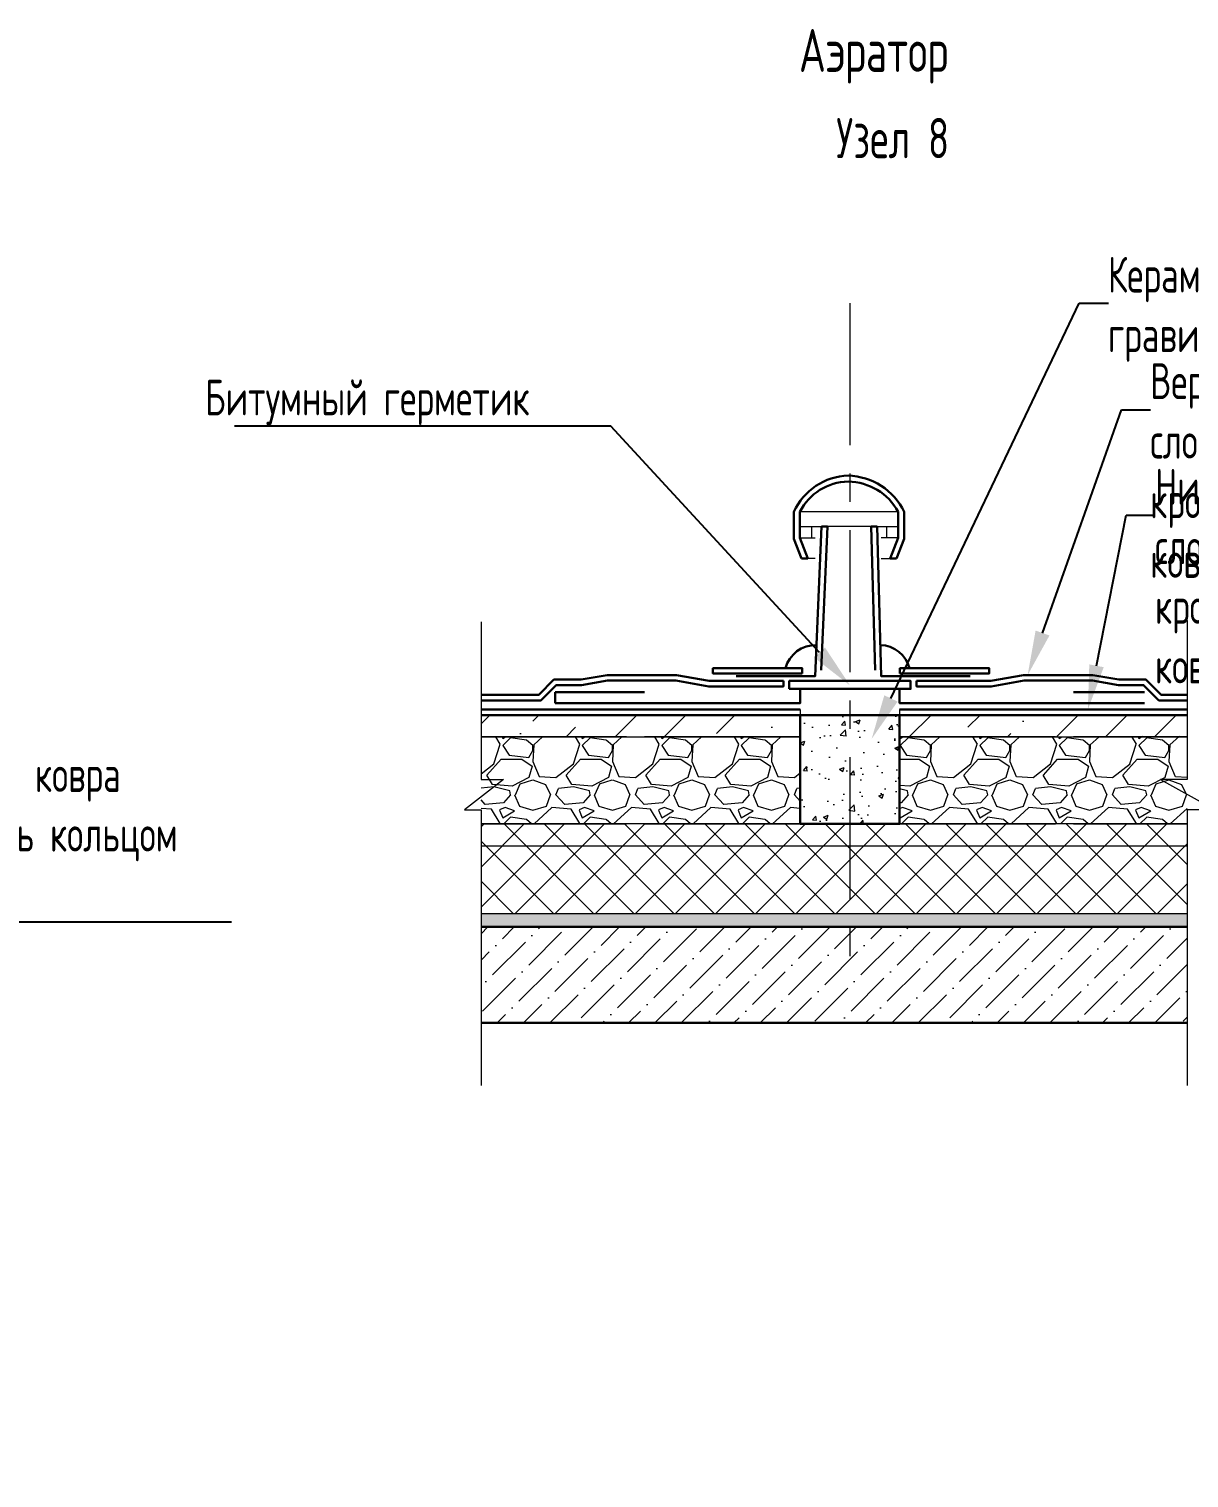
# Model space of a CAD drawing. Header units: millimetres. Extents: x -136099598 to 11807193, y 0 to 779331.
# Drawn here: x 835119 to 837713, y 375335 to 378577 of the extents above; entities that cross this region are included whole.
import ezdxf
from ezdxf import colors
from ezdxf.entities.mleader import LeaderData, LeaderLine
from ezdxf.math import Vec2, Vec3

# ---------------------------------------------------------------- set-up
doc = ezdxf.new("R2010")
doc.units = ezdxf.units.MM
doc.header["$MEASUREMENT"] = 0
doc.linetypes.add('осеваяX2', pattern=[101.6, 63.5, -12.7, 12.7, -12.7])
doc.layers.get('0').update_dxf_attribs({"color": 250, "lineweight": 9})
for name, color, linetype, lineweight in [('1. АР_Разрез', 7, 'Continuous', 30), ('_0', 250, 'Continuous', 9), ('АР_Тонкие', 250, 'Continuous', 5), ('Контуры', 7, 'Continuous', 9), ('Общие ребра', 7, 'Continuous', 9), ('Штриховка в сечении', 7, 'Continuous', 18)]:
    doc.layers.add(name, color=color, linetype=linetype, lineweight=lineweight)
doc.layers.add('25. ЗАЛИВКА ЗОН', color=7, linetype='Continuous', lineweight=0, transparency=0.2)
doc.layers.add('ТХ', color=7, linetype='Continuous')
doc.styles.add('ISOCPEUR', font='isocpeur.ttf', dxfattribs={"width": 0.7})

# ---------------------------------------------------------------- blocks, each defined once
blk = doc.blocks.new('УЗЕЛ общий')
at = {"layer": 'АР_Тонкие'}
ml = blk.add_multileader_mtext('Standard', dxfattribs=at)
ml.set_content('\\pxqlsm1;Оконный блок из ПВХ профиля армированного (толщина профиля не менее 70 мм). Профиль ламинированный с двух сторон по RAL 7016.', color=256, style='ISOCPEUR')
ml.set_leader_properties()
ml.build(insert=Vec2(0, 0))
ml.multileader.update_dxf_attribs({"text_left_attachment_type": 6, "text_right_attachment_type": 6, "dogleg_length": 100, "arrow_head_size": 13.71})
ctx = ml.context
ctx.base_point, ctx.char_height, ctx.arrow_head_size, ctx.landing_gap_size, ctx.plane_origin, ctx.plane_x_axis = Vec3(390.54, -605.91), 13.71091, 13.71, 1.37, Vec3(-529.86, -1449.75), Vec3(-1, 0)
ctx.left_attachment, ctx.right_attachment = 6, 6
notes = []
notes.append((ctx, [(1, (1, 1, 0), (396.02, -605.91), (-1, 0), 5.48, [(0, [(602.67, -629.35)], 0, [])])]))
ctx.mtext.insert, ctx.mtext.width, ctx.mtext.defined_height, ctx.mtext.flow_direction = Vec3(110.35, -588.08), 340.461, 5.99, 5
ml = blk.add_multileader_mtext('Standard', dxfattribs=at)
ml.set_content('\\pxqlsm1;Оконный блок из ПВХ профиля армированного (толщина профиля не менее 70 мм). Профиль ламинированный с двух сторон по RAL 7016.', color=256, style='ISOCPEUR')
ml.set_leader_properties()
ml.build(insert=Vec2(0, 0))
ml.multileader.update_dxf_attribs({"text_left_attachment_type": 6, "text_right_attachment_type": 6, "dogleg_length": 100, "arrow_head_size": 13.71})
ctx = ml.context
ctx.base_point, ctx.char_height, ctx.arrow_head_size, ctx.landing_gap_size, ctx.plane_origin, ctx.plane_x_axis = Vec3(465.06, -740.18), 13.71091, 13.71, 1.37, Vec3(-543.2, -1488.31), Vec3(-1, 0)
ctx.left_attachment, ctx.right_attachment = 6, 6
notes.append((ctx, [(1, (1, 1, 0), (470.55, -740.18), (-1, 0), 5.48, [(0, [(601.11, -745.91)], 0, [])])]))
ctx.mtext.insert, ctx.mtext.width, ctx.mtext.defined_height, ctx.mtext.flow_direction = Vec3(48.6, -722.36), 415.2479, 107.1, 5
for ctx, leaders in notes:
    for number, flags, end, landing, length, lines in leaders:
        leader = LeaderData()
        leader.index, (leader.has_last_leader_line, leader.has_dogleg_vector, leader.attachment_direction) = number, flags
        leader.last_leader_point, leader.dogleg_vector, leader.dogleg_length = Vec3(end), Vec3(landing), length
        for number, points, colour, breaks in lines:
            line = LeaderLine()
            line.index, line.vertices, line.color, line.breaks = number, Vec3.list(points), colors.encode_raw_color(colour), breaks
            leader.lines.append(line)
        ctx.leaders.append(leader)

msp = doc.modelspace()

# ---------------------------------------------------------------- hatches: boundary and pattern name
at = {"transparency": 33554687}
h = msp.add_hatch(dxfattribs=at)
h.set_pattern_fill('ANSI37', color=256, scale=20, angle=90)
h.set_pattern_definition([(135, (437794.47, 4078302.77), (-44.9012806, -44.9012806), []), (225, (437794.47, 4078302.77), (44.9012806, -44.9012806), [])])
h.paths.add_polyline_path([(837708.437, 376798.622), (836129.616, 376798.622), (836129.616, 376598.232), (837708.437, 376598.232)])
at = {"layer": 'Штриховка в сечении', "transparency": 33554636}
h = msp.add_hatch(dxfattribs=at)
h.set_pattern_fill('ANSI36', color=256, scale=24.424212)
h.set_pattern_definition([(45, (724781.29, 365472.126), (41.12544, 150.79328), [193.86718, -38.77344, 0, -38.77344])])
edge = h.paths.add_edge_path()
edge.add_line((836494.787, 376993.335), (836494.787, 377042.013))
edge.add_line((836494.787, 377042.013), (836157.069, 377042.013))
edge.add_line((836129.616, 377042.013), (836129.616, 376993.335))
edge.add_line((836129.616, 376993.335), (836494.787, 376993.335))
h.paths.add_polyline_path([(836494.787, 377042.013), (836494.787, 376993.335), (836843.332, 376993.335), (836843.332, 377042.013)])
edge = h.paths.add_edge_path()
edge.add_line((837454.245, 377042.013), (837454.245, 376993.335))
edge.add_line((837454.245, 376993.335), (837963.114, 376993.335))
edge.add_line((837708.437, 376993.335), (837708.437, 377042.013))
edge.add_line((837708.437, 377042.013), (837454.245, 377042.013))
h.paths.add_polyline_path([(837454.245, 376993.335), (837454.245, 377042.013), (837065.578, 377042.013), (837065.578, 376993.335)])
at = {"layer": 'Штриховка в сечении', "linetype": 'ByBlock', "lineweight": 5, "ltscale": 3, "transparency": 33554636}
h = msp.add_hatch(dxfattribs=at)
h.set_pattern_fill('AR-CONC', color=256, scale=0.580213)
h.set_pattern_definition([(50, (724848.04, 367303.815), (105.705995, -9.24807), [11.05307, -121.58373]), (355, (724848.04, 367303.82), (-20.44871, 110.85375), [8.84245, -97.26732]), (100.45144, (724856.85, 367303.04), (85.25729, 101.605675), [9.39366, -103.33036]), (46.1842, (724848.04, 367333.29), (157.2837, -24.39352), [16.5796, -182.3756]), (96.63556, (724861.14, 367331.26), (137.74507, 143.55997), [14.0905, -154.99567]), (351.18415, (724848.04, 367333.29), (137.74507, 143.55997), [13.26366, -145.90032]), (21, (724862.775, 367325.92), (87.96871, -59.33564), [11.05307, -121.58373]), (326, (724862.77, 367325.92), (35.85837, 106.86834), [8.84245, -97.26698]), (71.45144, (724870.11, 367320.98), (123.82708, 47.53269), [9.39366, -103.33018]), (37.5, (724848.038, 367303.815), (1.792049, 49.059971), [0, -96.08799, 0, -98.740725, 0, -97.635418]), (7.5, (724848.04, 367303.815), (38.769667, 58.126117), [0, -56.29695, 0, -93.877376, 0, -37.21199]), (327.5, (724815.173, 367303.815), (78.671487, -3.323894), [0, -36.843554, 0, -114.95189, 0, -152.532314]), (317.5, (724800.436, 367303.815), (85.946543, 14.75279), [0, -47.89662, 0, -76.339844, 0, -108.32005])])
h.paths.add_polyline_path([(836843.332, 376798.622), (837065.578, 376798.622), (837065.578, 377042.013), (836843.332, 377042.013)])
at = {"layer": 'Штриховка в сечении', "lineweight": 5, "transparency": 33554636}
h = msp.add_hatch(dxfattribs=at)
h.set_pattern_fill('GRAVEL', color=256, scale=7)
h.set_pattern_definition([(228.0127875, (437922.484, 4078480.573), (-1422.40000011, -1600.1999999), [23.920501, -2368.133855]), (184.969741, (437906.482, 4078462.7926), (2133.599999156, 177.800010129), [41.04833, -4063.7834225]), (132.5104471, (437865.588, 4078459.237), (1778.00000075, -1955.799999317), [28.943706, -2865.430596]), (267.273689, (437796.246, 4078414.787), (177.800000372, 3555.999999981), [37.380316, -3700.65062]), (292.83365418, (437794.468, 4078377.449), (-889.000000074, 2133.599999969), [36.654359, -3628.786542]), (357.273689, (437808.692, 4078343.667), (-3555.999999981, 177.800000372), [37.380316, -3700.65062]), (37.69424047, (437846.03, 4078341.8886), (-2311.399999898, -1778.000000133), [49.433556, -4893.918072]), (72.25532837, (437885.146, 4078372.1146), (1244.600000335, 3911.599999894), [46.670366, -4620.367962]), (121.42956562, (437899.37, 4078416.565), (-1422.400000202, 2311.399999876), [37.50691, -3713.188199]), (175.2363583, (437879.812, 4078448.569), (1955.79999997, -177.80000031), [42.81993, -2098.1755865]), (222.3974378, (437837.14, 4078452.1246), (-2133.599999932, -1955.8000000745), [55.375454, -5482.174076]), (138.81407483, (437972.268, 4078413.009), (-1244.599999925, 1066.80000009), [18.900318, -1871.139608]), (171.4692344, (437958.044, 4078425.455), (2311.400000062, -355.599999597), [35.957739, -3559.82473]), (225, (437922.48, 4078430.79), (-2e-14, -177.8), [25.144654, -226.302518]), (203.1985905, (437910.038, 4078452.125), (889.00000002, 355.59999994), [13.540892, -1340.543566]), (291.8014095, (437897.592, 4078446.79), (-177.80000004, 533.4), [19.149593, -938.332709]), (30.9637565, (437904.704, 4078429.01), (533.40000001, 355.59999998), [31.102376, -1005.640871]), (161.5650512, (437931.374, 4078445.01), (355.6, -177.8), [22.4901, -539.762868]), (16.38954033, (437794.468, 4078446.791), (1778, 533.4), [31.50616, -3119.117867]), (70.34617594, (437824.694, 4078455.68), (-711.200000065, -1955.799999977), [26.431926, -2616.7550975]), (293.1985905, (437931.374, 4078480.573), (-355.59999994, 889.00000002), [27.081607, -1327.002851]), (343.61045967, (437942.042, 4078455.681), (-1778.000000037, 533.399999876), [31.50616, -3119.117867]), (339.4439548, (437794.468, 4078336.555), (-889, 355.6), [30.382464, -1488.741402]), (294.7751406, (437822.916, 4078325.887), (-889.00000106, 1955.79999952), [25.457048, -2520.251537]), (66.8014095, (437933.152, 4078302.773), (355.59999994, 889.00000002), [27.081607, -1327.002851]), (17.35402464, (437943.82, 4078327.665), (-2311.399999954, -711.20000015), [29.804792, -2950.666319]), (69.4439548, (437846.03, 4078302.773), (-355.60000001, -889), [15.191232, -1503.932634]), (101.3099325, (437922.484, 4078302.773), (-177.8, 711.2), [9.066022, -897.5396475]), (165.9637565, (437920.706, 4078311.663), (533.4, -177.8), [36.654359, -696.433821]), (186.00900596, (437885.146, 4078320.553), (1777.99999999, 177.800000093), [33.96869, -3362.8955404]), (303.6900675, (437904.704, 4078413.01), (-177.8, 355.6), [25.642672, -615.424345]), (353.1572266, (437918.928, 4078391.6726), (3022.600000019, -355.599999842), [44.768973, -4432.1206346]), (60.9453959, (437963.378, 4078386.339), (-711.20000002, -1244.59999999), [18.305577, -1812.257462]), (90, (437972.27, 4078402.34), (-177.8, 177.8), [10.668, -167.132]), (120.25643716, (437881.59, 4078325.887), (711.199999913, -1244.60000005), [24.700687, -2445.375854]), (48.0127875, (437869.144, 4078347.223), (1422.400000117, 1600.199999896), [47.841002, -2344.213354]), (0, (437901.15, 4078382.78), (177.8, 177.8), [46.228, -131.572]), (325.3048465, (437947.376, 4078382.783), (1778.000000674, -1244.599999038), [28.112669, -2783.152171]), (254.0546041, (437970.49, 4078366.78), (-177.79999999, -711.2), [25.888036, -1268.515503]), (207.64597536, (437963.378, 4078341.8886), (-3378.200000124, -1777.999999764), [42.150157, -4172.87251]), (175.42607874, (437926.04, 4078322.3306), (-2311.4, 177.8), [44.592062, -4414.609252])])
h.paths.add_polyline_path([(837454.245, 376798.622), (837454.245, 376993.335), (837065.578, 376993.335), (837065.578, 376798.622)])
edge = h.paths.add_edge_path()
edge.add_line((837454.245, 376993.335), (837454.245, 376798.622))
edge.add_line((837454.245, 376798.622), (837708.437, 376798.622))
edge.add_line((837708.437, 376800.693), (837708.437, 376995.405))
edge.add_line((837708.437, 376995.405), (837454.245, 376993.335))
h.paths.add_polyline_path([(836494.787, 376993.335), (836494.787, 376798.622), (836843.332, 376798.622), (836843.332, 376993.335)])
edge = h.paths.add_edge_path()
edge.add_line((836494.787, 376798.622), (836494.787, 376993.335))
edge.add_line((836494.787, 376993.335), (836117.578, 376993.335))
edge.add_line((836129.616, 376993.335), (836129.616, 376798.622))
edge.add_line((836129.616, 376798.622), (836494.787, 376798.622))
at = {"layer": 'Штриховка в сечении', "transparency": 33554636}
h = msp.add_hatch(dxfattribs=at)
h.set_pattern_fill('AR-SAND', color=256, scale=0.3)
h.set_pattern_definition([(37.5, (436138.952, 4070236.277), (-0.48000939, 14.68239712), [0, -11.5824, 0, -12.954, 0, -12.3825]), (7.5, (436138.952, 4070236.277), (13.48569849, 21.50475302), [0, -6.2484, 0, -10.4394, 0, -4.0005]), (327.5, (436129.58, 4070236.277), (23.729771107, 0.04311554), [0, -3.81, 0, -13.716, 0, -17.907]), (317.5, (436129.58, 4070236.277), (22.90669357, 6.6878797), [0, -1.905, 0, -8.9916, 0, -10.287])])
h.paths.add_polyline_path([(837708.451, 376568.232), (837708.423, 376598.232), (836129.616, 376598.232), (836129.616, 376568.232)])
at = {"layer": 'Штриховка в сечении'}
h = msp.add_hatch(dxfattribs=at)
h.set_pattern_fill('ANSI36', color=256, scale=13.106541, style=0)
h.set_pattern_definition([(45, (724781.287, 365485.126), (22.068768, 80.918815), [104.03317, -20.806634, 0, -20.806634])])
edge = h.paths.add_edge_path()
edge.add_line((837708.437, 376371.067), (837708.437, 376568.232))
edge.add_line((837708.437, 376568.232), (836129.616, 376568.232))
edge.add_line((836129.616, 376568.232), (836129.616, 376353.299))
edge.add_line((836129.616, 376353.299), (837708.437, 376353.299))

# ---------------------------------------------------------------- linework, layer by layer
at = {"layer": '1. АР_Разрез'}
msp.add_line((836129.616, 376353.299), (837708.437, 376353.299), dxfattribs=at)
msp.add_lwpolyline([(836129.616, 376568.232), (837708.437, 376568.232)], dxfattribs=at)
at = {"layer": '25. ЗАЛИВКА ЗОН', "color": 0, "linetype": 'ByBlock', "lineweight": 5, "ltscale": 3}
for p, q in [((836843.332, 377054.281), (836843.332, 377042.013)), ((837065.578, 377054.281), (837065.578, 377042.013))]:
    msp.add_line(p, q, dxfattribs=at)
at = {"layer": '25. ЗАЛИВКА ЗОН', "color": 0, "linetype": 'ByBlock', "lineweight": 30, "ltscale": 3}
for points in [[(836829.077, 377497.054), (836829.077, 377436.039), (836845.846, 377392.272)], [(836842.459, 377497.054), (836842.459, 377463.957)], [(837075.646, 377497.054), (837075.646, 377436.039), (837058.877, 377392.272)], [(837062.264, 377497.054), (837062.264, 377463.957)], [(836891.061, 377463.957), (836876.465, 377128.832), (836699.764, 377128.832)], [(836842.459, 377463.957), (836842.459, 377438.515), (836860.177, 377392.272)], [(836904.442, 377463.957), (836889.847, 377142.516)], [(836891.061, 377463.957), (836904.442, 377463.957)], [(837001.695, 377463.957), (837011.052, 377142.516)], [(837001.695, 377463.957), (837015.077, 377463.957)], [(837015.077, 377463.957), (837024.433, 377128.832), (837223.016, 377128.832)], [(837062.264, 377463.957), (837062.264, 377438.515), (837044.546, 377392.272)], [(836845.846, 377392.272), (836860.177, 377392.272)], [(837044.546, 377392.272), (837058.877, 377392.272)], [(836129.616, 377087.17), (836258.368, 377087.17), (836292.615, 377121.417), (836353.018, 377121.417), (836411.324, 377131.364), (836566.282, 377131.364), (836639.578, 377118.526), (836805.514, 377118.526), (836805.514, 377118.526)], [(836129.616, 377074.901), (836263.45, 377074.901), (836297.697, 377109.148), (836354.057, 377109.148), (836412.363, 377119.096), (836565.216, 377119.096), (836638.512, 377106.257), (836805.514, 377106.257), (836805.514, 377118.526)], [(837708.437, 377087.17), (837650.542, 377087.17), (837616.295, 377121.417), (837555.892, 377121.417), (837497.586, 377131.364), (837342.628, 377131.364), (837269.332, 377118.526), (837103.396, 377118.526), (837103.396, 377118.526)], [(837708.437, 377074.901), (837645.46, 377074.901), (837611.213, 377109.148), (837554.853, 377109.148), (837496.547, 377119.096), (837343.694, 377119.096), (837270.398, 377106.257), (837103.396, 377106.257), (837103.396, 377118.526)], [(836494.787, 377093.408), (836295.417, 377093.408)], [(836295.417, 377093.408), (836295.417, 377068.87)], [(836843.332, 377100.678), (836843.332, 377068.87), (836494.787, 377068.87)], [(837065.578, 377100.678), (837065.578, 377068.87), (837454.437, 377068.87)], [(837454.245, 377093.408), (837613.493, 377093.408)], [(836494.787, 377054.281), (836129.616, 377054.281)], [(836494.787, 377068.87), (836295.417, 377068.87)], [(836843.332, 377054.281), (836494.787, 377054.281)], [(837065.578, 377054.281), (837454.648, 377054.281)], [(837454.437, 377068.87), (837613.493, 377068.87)], [(837454.648, 377054.281), (837708.437, 377054.281)], [(836494.787, 377042.013), (836129.616, 377042.013)], [(836843.332, 377042.013), (836494.787, 377042.013)], [(837065.578, 377042.013), (837454.245, 377042.013)], [(837454.648, 377042.013), (837708.437, 377042.013)]]:
    msp.add_lwpolyline(points, dxfattribs=at)
at = {"layer": '25. ЗАЛИВКА ЗОН', "color": 0, "linetype": 'ByBlock', "lineweight": 5, "ltscale": 3}
for points in [[(837015.077, 377463.957), (837062.264, 377463.957), (837062.264, 377497.054), (836950.449, 377497.054), (836842.459, 377497.054), (836842.459, 377463.957), (836891.061, 377463.957)], [(836842.459, 377438.515), (836876.465, 377438.515)], [(836868.162, 377463.957), (836868.162, 377438.515)], [(837015.077, 377463.957), (836950.449, 377463.957), (836891.061, 377463.957)], [(837062.264, 377438.515), (837024.433, 377438.515)], [(837036.561, 377463.957), (837036.561, 377438.515)], [(836876.465, 377392.272), (836845.846, 377392.272)], [(837024.433, 377392.272), (837058.877, 377392.272)]]:
    msp.add_lwpolyline(points, dxfattribs=at)
at = {"layer": '25. ЗАЛИВКА ЗОН', "color": 0, "linetype": 'ByBlock', "lineweight": 30, "ltscale": 3}
for points in [[(836847.867, 377135.317), (836647.99, 377135.317), (836647.99, 377146.786), (836847.867, 377146.786)], [(837066.026, 377135.317), (837265.903, 377135.317), (837265.903, 377146.786), (837066.026, 377146.786)], [(836818.794, 377100.678), (837090.116, 377100.678), (837090.116, 377118.501), (836818.794, 377118.501)], [(836843.332, 377042.013), (837065.578, 377042.013), (837065.578, 376798.622), (836843.332, 376798.622)]]:
    msp.add_lwpolyline(points, close=True, dxfattribs=at)
for centre, radius, start, end in [((836954.783, 377439.726), 138.161, 91.797496, 155.484849), ((836946.351, 377434.048), 143.829, 25.980126, 88.367202), ((836952.478, 377440.946), 123.5, 90.941242, 152.978958), ((836948.661, 377434.991), 129.45, 28.648349, 89.208569), ((836877.32, 377129.712), 68.978, 88.184049, 165.668194), ((837020.871, 377129.712), 68.978, 14.331806, 88.660418)]:
    msp.add_arc(centre, radius, start, end, dxfattribs=at)
at = {"layer": 'Контуры'}
for points in [[(836129.616, 377250.568), (836129.616, 376898.049), (836179.795, 376898.049), (836092.568, 376829.824), (836129.616, 376829.824), (836129.616, 376213.368)], [(837708.437, 377253.818), (837708.437, 376898.049), (837649.07, 376898.049), (837771.335, 376829.824), (837708.437, 376829.824), (837708.437, 376213.368)]]:
    msp.add_lwpolyline(points, dxfattribs=at)
at = {"layer": 'Общие ребра'}
msp.add_lwpolyline([(837708.437, 376568.232), (836129.616, 376568.232)], dxfattribs=at)
at = {"layer": 'ТХ', "color": 18, "linetype": 'осеваяX2', "lineweight": 5, "ltscale": 5, "true_color": 0x000000}
msp.add_line((836954.425, 377963.612), (836954.465, 376454.637), dxfattribs=at)
at = {"layer": 'Штриховка в сечении'}
for points in [[(836454.665, 377042.013), (836129.616, 377042.013)], [(837414.123, 377042.013), (836494.787, 377042.013)], [(837708.437, 377042.013), (837454.245, 377042.013)], [(836454.665, 376993.335), (836129.616, 376993.335)], [(836129.616, 376993.335), (836494.787, 376993.335)], [(836843.332, 376993.335), (836494.787, 376993.335)], [(836494.787, 376993.335), (836843.332, 376993.335)], [(837414.123, 376993.335), (837065.578, 376993.335)], [(837065.578, 376993.335), (837454.245, 376993.335)], [(837708.437, 376993.335), (837454.245, 376993.335)], [(837454.245, 376993.335), (837708.437, 376993.335)], [(836129.616, 376798.622), (836454.665, 376798.622)], [(836494.787, 376798.622), (836129.616, 376798.622)], [(836494.787, 376798.622), (837414.123, 376798.622)], [(837454.245, 376798.622), (836494.787, 376798.622)], [(837454.245, 376798.622), (837708.437, 376798.622)], [(837708.437, 376798.622), (837454.245, 376798.622)], [(837708.437, 376748.622), (836129.616, 376748.622)], [(836129.616, 376598.232), (837708.437, 376598.232)]]:
    msp.add_lwpolyline(points, dxfattribs=at)

# ---------------------------------------------------------------- block references
at = {"layer": '_0', "xscale": 18.233658215449, "yscale": 18.233658215449, "zscale": 18.233658215449}
msp.add_blockref('УЗЕЛ общий', (794076.627, 388966.184), dxfattribs=at)

# ---------------------------------------------------------------- texts
at = {"insert": (836797.634, 378576.896), "char_height": 96, "attachment_point": 1, "style": 'ISOCPEUR'}
msp.add_mtext_dynamic_manual_height_columns('\\pxql;{\\fISOCPEUR|b1|i0|c204|p34; Аэратор}', width=506.0704, gutter_width=0, heights=[180.832], dxfattribs=at)
at = {"insert": (836923.663, 378377.752), "char_height": 120, "width": 1628.87243, "attachment_point": 1, "style": 'ISOCPEUR'}
msp.add_mtext('{\\H0.75x;Узел 8}', dxfattribs=at)

# ---------------------------------------------------------------- leaders
ml = msp.add_multileader_mtext('Standard')
ml.set_content('Труба 30х30', color=256, style='ISOCPEUR')
ml.set_leader_properties()
ml.build(insert=Vec2(0, 0))
ml.multileader.update_dxf_attribs({"text_left_attachment_type": 5, "text_right_attachment_type": 6, "dogleg_length": 30.096, "arrow_head_size": 100})
ctx = ml.context
ctx.base_point, ctx.char_height, ctx.arrow_head_size, ctx.landing_gap_size, ctx.plane_origin = Vec3(830230.507, 378230.172), 80, 100, 4, Vec3(835109.235, 389925.78)
ctx.left_attachment, ctx.right_attachment = 5, 6
notes = []
notes.append((ctx, [(0, (1, 1, 0), (830170.315, 378230.172), (1, 0), 60.192, [(0, [(829395.548, 377999.365)], 0, [])])]))
ctx.mtext.insert, ctx.mtext.width, ctx.mtext.defined_height, ctx.mtext.flow_direction = Vec3(830234.507, 378334.172), 5659.59237, 273.796, 5
ml = msp.add_multileader_mtext('Standard')
ml.set_content('{\\C0;Керамзитовый гравий }', color=256, style='ISOCPEUR')
ml.set_leader_properties()
ml.build(insert=Vec2(0, 0))
ml.multileader.update_dxf_attribs({"text_left_attachment_type": 5, "text_right_attachment_type": 6, "dogleg_length": 60.192, "arrow_head_size": 100})
ctx = ml.context
ctx.base_point, ctx.char_height, ctx.arrow_head_size, ctx.landing_gap_size, ctx.plane_origin = Vec3(837527.375, 377963.371), 80, 100, 4, Vec3(839649.376, 371088.545)
ctx.left_attachment, ctx.right_attachment = 5, 6
notes.append((ctx, [(0, (1, 1, 0), (837467.183, 377963.371), (1, 0), 60.192, [(0, [(837003.105, 376988.998)], 0, [])])]))
ctx.mtext.insert, ctx.mtext.width, ctx.mtext.defined_height, ctx.mtext.flow_direction = Vec3(837531.375, 378067.371), 1.34308, 0.0904, 5
ml = msp.add_multileader_mtext('Standard')
ml.set_content('{\\C0;Верхний слой кровельного ковра }', color=256, style='ISOCPEUR')
ml.set_leader_properties()
ml.build(insert=Vec2(0, 0))
ml.multileader.update_dxf_attribs({"text_left_attachment_type": 5, "text_right_attachment_type": 6, "dogleg_length": 60.192, "arrow_head_size": 100})
ctx = ml.context
ctx.base_point, ctx.char_height, ctx.arrow_head_size, ctx.landing_gap_size, ctx.plane_origin = Vec3(837621.93, 377725.199), 80, 100, 4, Vec3(839998.069, 371230.911)
ctx.left_attachment, ctx.right_attachment = 5, 6
notes.append((ctx, [(0, (1, 1, 0), (837561.738, 377725.199), (1, 0), 60.192, [(0, [(837351.798, 377131.364)], 0, [])])]))
ctx.mtext.insert, ctx.mtext.width, ctx.mtext.defined_height, ctx.mtext.flow_direction = Vec3(837625.93, 377829.199), 0.7122, 0.0904, 5
ml = msp.add_multileader_mtext('Standard')
ml.set_content('{\\C0;Битумный герметик }', color=256, style='ISOCPEUR')
ml.set_leader_properties()
ml.build(insert=Vec2(0, 0))
ml.multileader.update_dxf_attribs({"text_left_attachment_type": 5, "text_right_attachment_type": 6, "dogleg_length": 60.192, "arrow_head_size": 100})
ctx = ml.context
ctx.base_point, ctx.char_height, ctx.arrow_head_size, ctx.landing_gap_size, ctx.plane_origin = Vec3(835657.057, 377688.547), 80, 100, 4, Vec3(839600.726, 371207.978)
ctx.left_attachment, ctx.right_attachment = 5, 6
notes.append((ctx, [(1, (1, 1, 0), (836419.649, 377688.547), (-1, 0), 60.192, [(0, [(836954.455, 377108.432)], 0, [])])]))
ctx.mtext.insert, ctx.mtext.width, ctx.mtext.flow_direction = Vec3(835512.257, 377792.547), 1229.17261, 5
ml = msp.add_multileader_mtext('Standard')
ml.set_content('{\\C0;Нижний слой кровельного ковра }', color=256, style='ISOCPEUR')
ml.set_leader_properties()
ml.build(insert=Vec2(0, 0))
ml.multileader.update_dxf_attribs({"text_left_attachment_type": 5, "text_right_attachment_type": 6, "dogleg_length": 60.192, "arrow_head_size": 100})
ctx = ml.context
ctx.base_point, ctx.char_height, ctx.arrow_head_size, ctx.landing_gap_size, ctx.plane_origin = Vec3(837632.595, 377488.977), 80, 100, 4, Vec3(840270.276, 371153.828)
ctx.left_attachment, ctx.right_attachment = 5, 6
notes.append((ctx, [(0, (1, 1, 0), (837572.403, 377488.977), (1, 0), 60.192, [(0, [(837486.471, 377054.281)], 0, [])])]))
ctx.mtext.insert, ctx.mtext.width, ctx.mtext.defined_height, ctx.mtext.flow_direction = Vec3(837636.595, 377592.977), 0.74956, 0.0951, 5
ml = msp.add_multileader_mtext('Standard')
ml.set_content('{\\C0;Материал основного кровельного ковра \\Pи дополнительного слоя прижать кольцом \\Pворонки к чаше}', color=256, style='ISOCPEUR')
ml.set_leader_properties()
ml.build(insert=Vec2(0, 0))
ml.multileader.update_dxf_attribs({"text_left_attachment_type": 5, "text_right_attachment_type": 6, "dogleg_length": 60.192, "arrow_head_size": 100})
ctx = ml.context
ctx.base_point, ctx.char_height, ctx.arrow_head_size, ctx.landing_gap_size, ctx.plane_origin = Vec3(833923.002, 376579.434), 80, 100, 4, Vec3(836182.896, 371092.606)
ctx.left_attachment, ctx.right_attachment = 5, 6
notes.append((ctx, [(0, (1, 1, 0), (833862.81, 376579.434), (1, 0), 60.192, [(0, [(833493.462, 377089.301)], 0, [])])]))
ctx.mtext.insert, ctx.mtext.defined_height, ctx.mtext.flow_direction = Vec3(833927.002, 376950.1), 177.478, 5
for ctx, leaders in notes:
    for number, flags, end, landing, length, lines in leaders:
        leader = LeaderData()
        leader.index, (leader.has_last_leader_line, leader.has_dogleg_vector, leader.attachment_direction) = number, flags
        leader.last_leader_point, leader.dogleg_vector, leader.dogleg_length = Vec3(end), Vec3(landing), length
        for number, points, colour, breaks in lines:
            line = LeaderLine()
            line.index, line.vertices, line.color, line.breaks = number, Vec3.list(points), colors.encode_raw_color(colour), breaks
            leader.lines.append(line)
        ctx.leaders.append(leader)

doc.saveas('drawing.dxf')
